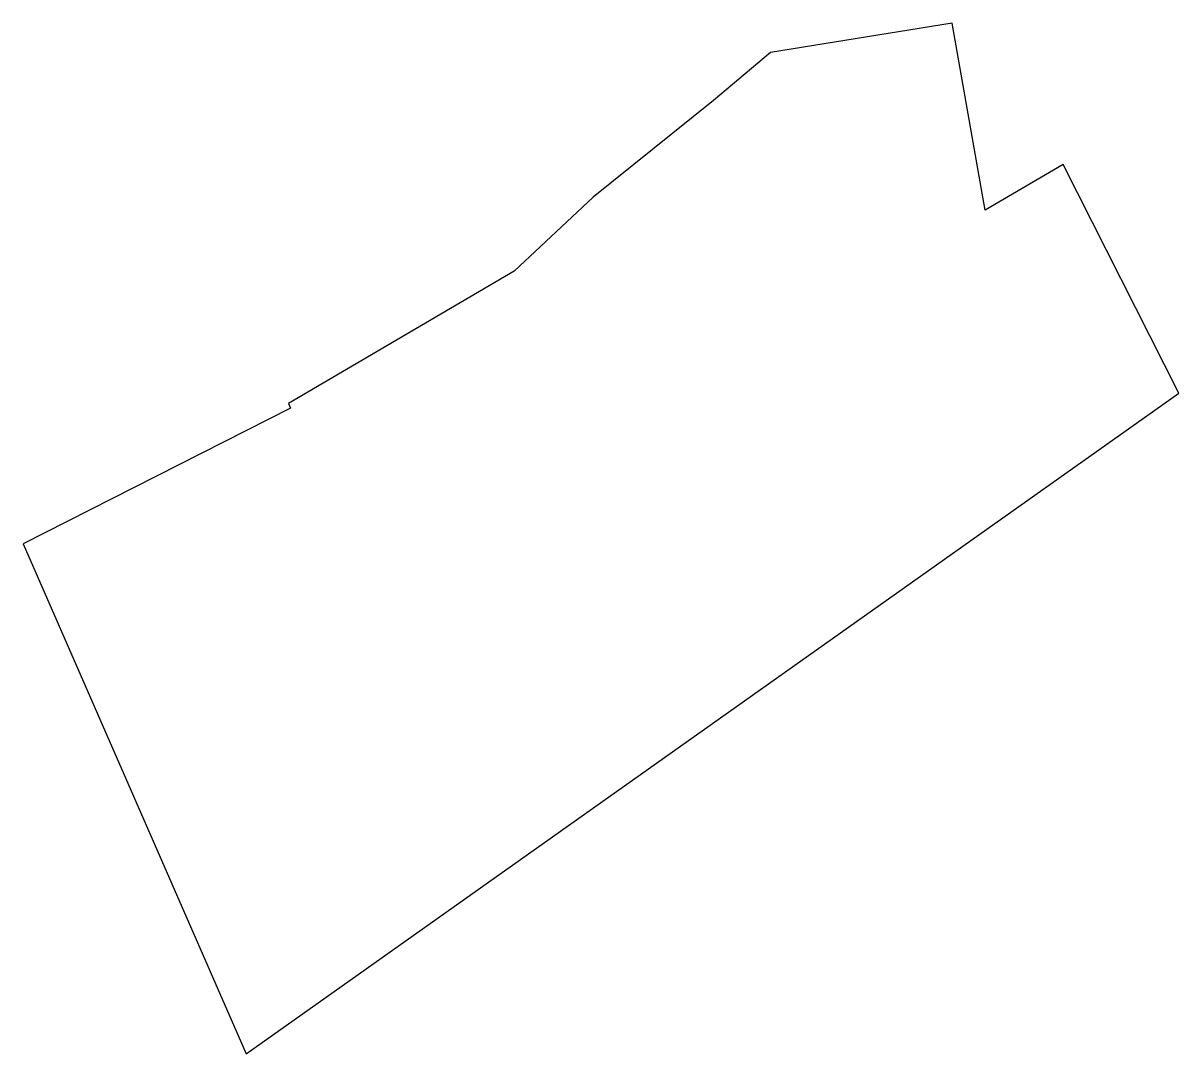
# Model space of a CAD drawing. Header units: millimetres. Extents: x 613372.6 to 613388.5, y 1319093 to 1319107.2.
import ezdxf

# ---------------------------------------------------------------- set-up
doc = ezdxf.new("R2010")
doc.units = ezdxf.units.MM

msp = doc.modelspace()

# ---------------------------------------------------------------- linework, layer by layer
msp.add_lwpolyline([(613376.278, 1319101.895), (613372.589, 1319100.019), (613375.668, 1319092.983), (613388.541, 1319102.102), (613386.943, 1319105.257), (613385.868, 1319104.627), (613385.412, 1319107.206), (613382.906, 1319106.801), (613382.119, 1319106.138), (613380.456, 1319104.805), (613379.367, 1319103.781), (613376.251, 1319101.955), (613376.251, 1319101.955), (613376.278, 1319101.895)])

doc.saveas('drawing.dxf')
